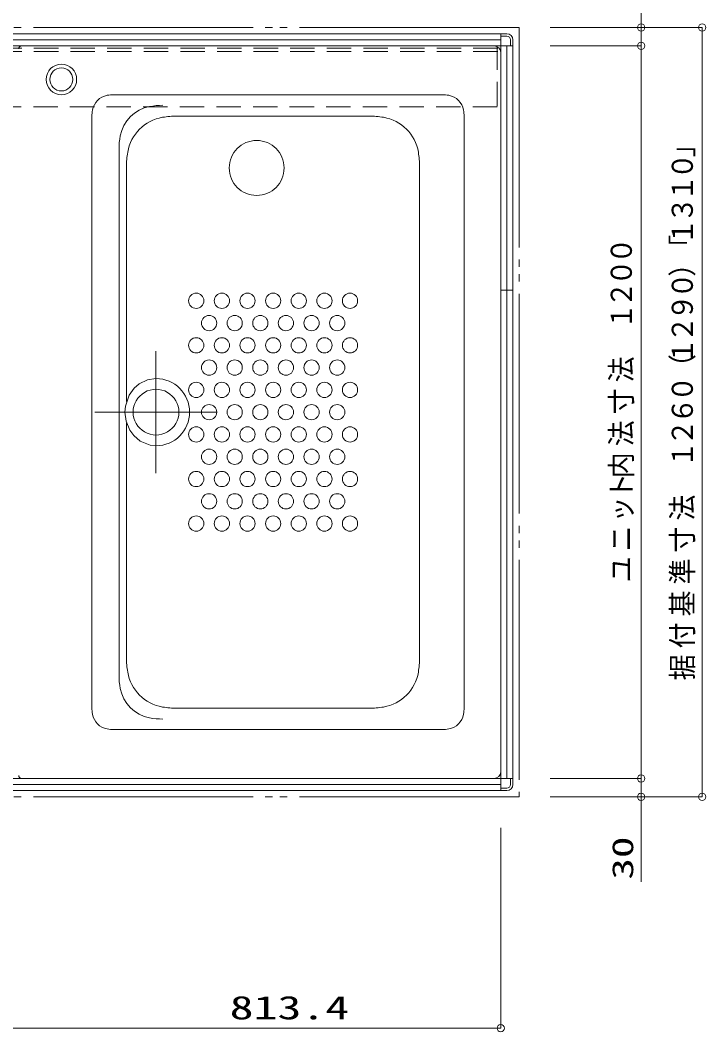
# Model space of a CAD drawing. Units: millimetres on the paper. Extents: x -305 to 305, y -152 to 152.
# Drawn here: x 3.2 to 59.4, y 4.3 to 87.2 of the extents above; entities that cross this region are included whole.
import ezdxf
from ezdxf.enums import TextEntityAlignment as Align

# ---------------------------------------------------------------- set-up
doc = ezdxf.new("R2010")
doc.units = ezdxf.units.MM
for name, pattern in [('DASHED2', [3, 2, -1]), ('LONG_CHAIN', [21, 18, -1, 1, -1]), ('LONG_DOUBLE_CHAIN', [21.8, 18, -1, 0.6, -0.6, 0.6, -1])]:
    doc.linetypes.add(name, pattern=pattern)
doc.layers.add('0-0_0', color=7, linetype='Continuous', lineweight=9)
doc.layers.add('0-1_VIEW0001', color=7, linetype='Continuous', lineweight=9)
doc.styles.add('ＭＳ ゴシック', font='')
doc.styles.get('ＭＳ ゴシック').set_extended_font_data('MS Gothic')

# ---------------------------------------------------------------- blocks, each defined once
blk = doc.blocks.new('_ORIGIN')
at = {"layer": '0-0_0'}
blk.add_line((0, 0), (-1, 0), dxfattribs=at)
blk.add_circle((0, 0), 0.5, dxfattribs=at)

msp = doc.modelspace()

# ---------------------------------------------------------------- linework, layer by layer
at = {"layer": '0-1_VIEW0001'}
for p, q in [((54.067, 87.174), (54.067, 87.774)), ((46.606, 86.573), (59.067, 86.573)), ((54.067, 86.574), (54.067, 85.074)), ((-37.434, 86.073), (42.566, 86.073)), ((42.566, 86.073), (-37.434, 86.073)), ((-37.434, 85.573), (42.566, 85.573)), ((42.566, 24.073), (42.566, 86.073)), ((42.566, 86.073), (42.566, 85.673)), ((43.066, 86.073), (42.566, 86.073)), ((43.066, 85.873), (42.566, 85.873)), ((43.366, 85.073), (43.366, 85.573)), ((43.566, 85.073), (43.566, 85.573)), ((59.067, 85.973), (59.067, 24.173)), ((-38.434, 85.073), (43.566, 85.073)), ((42.016, 85.073), (3.316, 85.073)), ((42.566, 25.622), (42.566, 84.523)), ((43.066, 25.073), (43.066, 85.073)), ((43.566, 85.073), (43.166, 85.073)), ((43.566, 85.073), (43.566, 25.073)), ((46.606, 85.073), (54.067, 85.073)), ((54.067, 84.474), (54.067, 83.874)), ((54.067, 84.473), (54.067, 25.672)), ((37.768, 81.073), (10.864, 81.073)), ((9.066, 79.275), (9.066, 30.871)), ((31.776, 79.323), (16.035, 79.323)), ((39.566, 30.871), (39.566, 79.275)), ((11.287, 33.536), (11.287, 76.61)), ((11.896, 75.183), (11.896, 55.946)), ((35.916, 34.962), (35.916, 75.183)), ((42.566, 65.073), (43.566, 65.073)), ((11.896, 54.2), (11.896, 34.962)), ((16.035, 30.823), (31.776, 30.823)), ((10.864, 29.073), (37.768, 29.073)), ((54.066, 25.672), (54.066, 26.272)), ((42.016, 25.072), (3.316, 25.072)), ((43.566, 25.073), (43.166, 25.073)), ((43.366, 25.073), (43.366, 24.573)), ((43.566, 25.073), (43.566, 24.573)), ((46.606, 25.072), (54.067, 25.072)), ((54.066, 25.072), (54.066, 23.573)), ((-37.434, 24.573), (42.566, 24.573)), ((-37.434, 24.073), (42.566, 24.073)), ((42.566, 24.073), (2.491, 24.073)), ((42.566, 24.073), (42.566, 24.473)), ((43.066, 24.273), (42.566, 24.273)), ((43.066, 24.073), (42.566, 24.073)), ((46.606, 23.573), (59.067, 23.573)), ((54.066, 22.973), (54.066, 22.373)), ((42.566, 21.033), (42.566, 4.625)), ((41.966, 4.625), (2.496, 4.625))]:
    msp.add_line(p, q, dxfattribs=at)
at = {"layer": '0-1_VIEW0001', "linetype": 'LONG_DOUBLE_CHAIN'}
for p, q in [((44.066, 86.573), (-38.934, 86.573)), ((44.066, 86.573), (44.066, 23.573)), ((44.066, 23.573), (2.491, 23.573))]:
    msp.add_line(p, q, dxfattribs=at)
at = {"layer": '0-1_VIEW0001', "color": 6, "linetype": 'DASHED2'}
for p, q in [((42.316, 84.873), (-37.184, 84.873)), ((42.316, 84.623), (-37.184, 84.623)), ((42.266, 80.123), (42.266, 85.073)), ((42.266, 80.073), (-37.184, 80.073))]:
    msp.add_line(p, q, dxfattribs=at)
at = {"layer": '0-1_VIEW0001', "linetype": 'LONG_CHAIN'}
for p, q in [((14.316, 50.073), (14.316, 60.073)), ((19.316, 55.073), (9.316, 55.073))]:
    msp.add_line(p, q, dxfattribs=at)
at = {"layer": '0-1_VIEW0001'}
for points in [[(46.606, 86.574), (54.067, 86.574), (54.067, 110.916)], [(-38.434, 25.073), (43.566, 25.073), (43.566, 85.073)], [(14.316, 57.823), (13.625, 57.72), (12.94, 57.389), (12.535, 57.042), (12.111, 56.458), (11.806, 55.573), (11.764, 55.073), (11.859, 54.328), (12.167, 53.59), (12.488, 53.154), (13.03, 52.697), (13.852, 52.369), (14.316, 52.323)], [(46.606, 23.573), (54.066, 23.573), (54.066, 16.613)]]:
    msp.add_lwpolyline(points, dxfattribs=at)
for centre, radius in [((6.566, 82.324), 1.25), ((6.566, 82.324), 0.94), ((17.616, 64.197), 0.625), ((19.716, 64.197), 0.625), ((21.816, 64.197), 0.625), ((23.916, 64.197), 0.625), ((26.016, 64.197), 0.625), ((28.116, 64.197), 0.625), ((30.216, 64.197), 0.625), ((18.666, 62.372), 0.625), ((20.766, 62.372), 0.625), ((22.866, 62.372), 0.625), ((24.966, 62.372), 0.625), ((27.066, 62.372), 0.625), ((29.166, 62.372), 0.625), ((17.616, 60.547), 0.625), ((19.716, 60.547), 0.625), ((21.816, 60.547), 0.625), ((23.916, 60.547), 0.625), ((26.016, 60.547), 0.625), ((28.116, 60.547), 0.625), ((30.216, 60.547), 0.625), ((18.666, 58.722), 0.625), ((20.766, 58.722), 0.625), ((22.866, 58.722), 0.625), ((24.966, 58.722), 0.625), ((27.066, 58.722), 0.625), ((29.166, 58.722), 0.625), ((17.616, 56.897), 0.625), ((19.716, 56.897), 0.625), ((21.816, 56.897), 0.625), ((23.916, 56.897), 0.625), ((26.016, 56.897), 0.625), ((28.116, 56.897), 0.625), ((30.216, 56.897), 0.625), ((18.666, 55.072), 0.625), ((20.766, 55.072), 0.625), ((22.866, 55.072), 0.625), ((24.966, 55.072), 0.625), ((27.066, 55.072), 0.625), ((29.166, 55.072), 0.625), ((17.616, 53.247), 0.625), ((19.716, 53.247), 0.625), ((21.816, 53.247), 0.625), ((23.916, 53.247), 0.625), ((26.016, 53.247), 0.625), ((28.116, 53.247), 0.625), ((30.216, 53.247), 0.625), ((18.666, 51.422), 0.625), ((20.766, 51.422), 0.625), ((22.866, 51.422), 0.625), ((24.966, 51.422), 0.625), ((27.066, 51.422), 0.625), ((29.166, 51.422), 0.625), ((17.616, 49.597), 0.625), ((19.716, 49.597), 0.625), ((21.816, 49.597), 0.625), ((23.916, 49.597), 0.625), ((26.016, 49.597), 0.625), ((28.116, 49.597), 0.625), ((30.216, 49.597), 0.625), ((18.666, 47.772), 0.625), ((20.766, 47.772), 0.625), ((22.866, 47.772), 0.625), ((24.966, 47.772), 0.625), ((27.066, 47.772), 0.625), ((29.166, 47.772), 0.625), ((17.616, 45.947), 0.625), ((19.716, 45.947), 0.625), ((21.816, 45.947), 0.625), ((23.916, 45.947), 0.625), ((26.016, 45.947), 0.625), ((28.116, 45.947), 0.625), ((30.216, 45.947), 0.625)]:
    msp.add_circle(centre, radius, dxfattribs=at)
at = {"layer": '0-1_VIEW0001', "linetype": 'LONG_DOUBLE_CHAIN'}
msp.add_circle((22.566, 75.073), 2.25, dxfattribs=at)
at = {"layer": '0-1_VIEW0001'}
for centre, radius, start, end in [((43.066, 85.573), 0.5, 0, 90), ((43.066, 85.573), 0.3, 0, 90), ((3.316, 84.823), 0.25, 90, 180), ((42.016, 84.523), 0.55, 0, 90), ((10.591, 79.548), 1.5, 100.47532, 169.52469), ((10.864, 78.073), 3, 90, 100.47532), ((37.768, 78.073), 3, 79.52469, 90), ((38.041, 79.548), 1.5, 10.47531, 79.52469), ((12.066, 79.275), 3, 169.52469, 180), ((14.337, 77.155), 3, 100.47532, 169.52469), ((14.882, 74.205), 6, 90, 100.47531), ((36.566, 79.275), 3, 360, 10.47532), ((15.446, 75.773), 3.5, 99.69632, 170.30368), ((16.035, 72.323), 7, 90, 99.69632), ((31.776, 72.323), 7, 80.30368, 90), ((32.366, 75.773), 3.5, 9.69632, 80.30368), ((17.287, 76.61), 6, 169.52469, 180), ((18.896, 75.183), 7, 170.30368, 180), ((28.916, 75.183), 7, 359.99999, 9.69632), ((14.316, 55.073), 2.75, 270, 90), ((14.316, 55.073), 1.875, 359.99994, 180), ((14.316, 55.073), 1.875, 180, 0.00006), ((18.896, 34.962), 7, 180, 189.69632), ((28.916, 34.962), 7, 350.30368, 0.00001), ((17.287, 33.536), 6, 180, 190.47531), ((15.446, 34.373), 3.5, 189.69632, 260.30368), ((32.366, 34.373), 3.5, 279.69632, 350.30368), ((14.337, 32.99), 3, 190.47531, 259.52468), ((12.066, 30.871), 3, 180, 190.47531), ((16.035, 37.823), 7, 260.30368, 270), ((31.776, 37.823), 7, 270, 279.69632), ((36.566, 30.871), 3, 349.52468, 0), ((10.591, 30.598), 1.5, 190.47531, 259.52468), ((14.882, 35.94), 6, 259.52468, 270), ((38.041, 30.598), 1.5, 280.47531, 349.52468), ((10.864, 32.073), 3, 259.52468, 270), ((37.768, 32.073), 3, 270, 280.47531), ((3.316, 25.322), 0.25, 180, 270), ((42.016, 25.622), 0.55, 270, 0), ((43.066, 24.573), 0.3, 270, 0), ((43.066, 24.573), 0.5, 270, 0)]:
    msp.add_arc(centre, radius, start, end, dxfattribs=at)

# ---------------------------------------------------------------- block references
at = {"layer": '0-1_VIEW0001', "xscale": 0.6, "yscale": 0.6}
for p, rotation in [((54.067, 86.574), 270), ((59.067, 86.573), 90), ((54.067, 85.074), 90), ((54.067, 85.073), 90), ((54.066, 25.072), 270), ((54.067, 25.072), 270), ((59.067, 23.573), 270), ((54.066, 23.573), 90)]:
    msp.add_blockref('_ORIGIN', p, dxfattribs=dict(at, rotation=rotation))
msp.add_blockref('_ORIGIN', (42.566, 4.625), dxfattribs=at)

# ---------------------------------------------------------------- texts
at = {"layer": '0-1_VIEW0001', "style": 'ＭＳ ゴシック'}
for s, width, p in [('」', 0.9, (58.828, 75.946)), ('０', 0.9, (58.828, 74.157)), ('１', 0.9, (58.828, 72.368)), ('３', 0.9, (58.828, 70.578)), ('１', 0.9, (58.828, 68.789)), ('０', 0.9, (53.828, 67.235)), ('「', 0.9, (58.828, 67.481)), ('０', 0.9, (53.828, 65.445)), ('）', 0.9, (58.828, 66.172)), ('０', 0.9, (58.828, 64.383)), ('２', 0.9, (53.828, 63.656)), ('９', 0.9, (58.828, 62.594)), ('１', 0.9, (53.828, 61.867)), ('２', 0.9, (58.828, 60.804)), ('１', 0.9, (58.828, 59.015)), ('（', 0.9, (58.828, 57.707)), ('法', 0.9, (53.828, 57.511)), ('０', 0.9, (58.828, 55.917)), ('寸', 0.9, (53.828, 54.894)), ('６', 0.9, (58.828, 54.128)), ('法', 0.9, (53.828, 52.277)), ('２', 0.9, (58.828, 52.339)), ('内', 0.9, (53.828, 49.659)), ('１', 0.9, (58.828, 50.55)), ('ト', 0.9, (53.828, 47.962)), ('法', 0.9, (58.828, 46.194)), ('ッ', 0.9, (53.828, 46.04)), ('寸', 0.9, (58.828, 43.577)), ('ニ', 0.9, (53.828, 43.658)), ('ユ', 0.9, (53.828, 41.144)), ('準', 0.9, (58.828, 40.959)), ('基', 0.9, (58.828, 38.342)), ('付', 0.9, (58.828, 35.725)), ('据', 0.9, (58.828, 33.108)), ('30', 1.5, (53.941, 16.785))]:
    msp.add_text(s, height=1.73, rotation=90, dxfattribs=dict(at, width=width)).set_placement(p, align=Align.BOTTOM_LEFT)
at = {"layer": '0-1_VIEW0001', "style": 'ＭＳ ゴシック', "width": 1.5}
msp.add_text('813.4', height=1.921, dxfattribs=at).set_placement((20.352, 4.768), align=Align.BOTTOM_LEFT)

doc.saveas('drawing.dxf')
